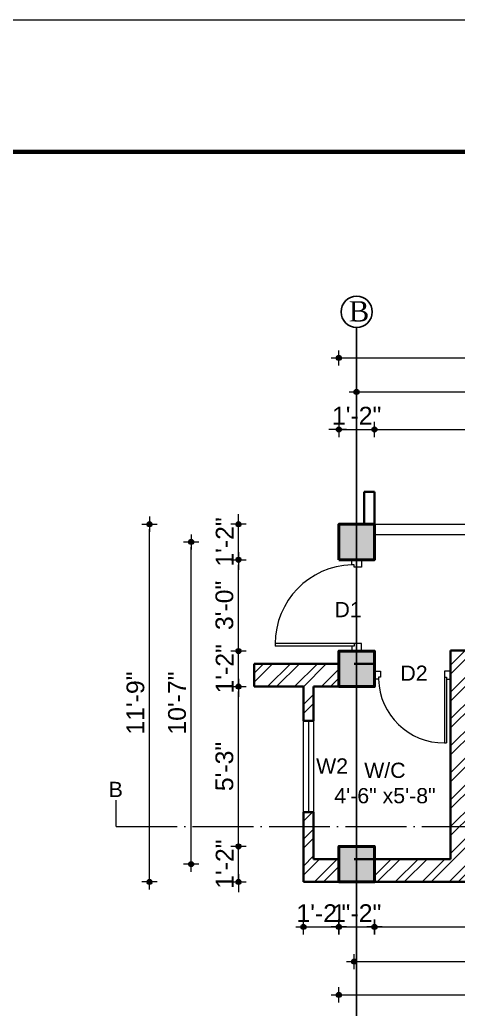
# Model space of a CAD drawing. Header units: inches. Extents: x -12073856 to 12321241, y -1226296 to 1319224.
# Drawn here: x 126667.4 to 126840.1, y 49880.2 to 50270.3 of the extents above; entities that cross this region are included whole.
import ezdxf

# ---------------------------------------------------------------- set-up
doc = ezdxf.new("R2010")
doc.units = ezdxf.units.IN
doc.header["$MEASUREMENT"] = 0
doc.header["$PDMODE"] = 35
doc.linetypes.add('ACAD_ISO04W100', pattern=[30, 24, -3, 0, -3])
for name, color, linetype, lineweight in [('1', 7, 'Continuous', 13), ('BORDER', 7, 'Continuous', 60), ('Column', 181, 'Continuous', 40), ('Hatch', 9, 'Continuous', 9), ('SECTION', 7, 'ACAD_ISO04W100', 18), ('TEXT', 255, 'Continuous', 35), ('Toilet', 7, 'Continuous', 25), ('Walls', 11, 'Continuous', 35), ('Window', 3, 'Continuous', 0), ('Windows', 151, 'Continuous', 15)]:
    doc.layers.add(name, color=color, linetype=linetype, lineweight=lineweight)
doc.styles.add('ordinary', font='times.ttf')
doc.styles.add('ramon', font='arial.ttf')
doc.styles.get("Standard").update_dxf_attribs({"font": 'arial.ttf'})
doc.dimstyles.new('S8', dxfattribs={"dimtxt": 7, "dimasz": 2, "dimexe": 6, "dimexo": 18, "dimgap": 1.9375, "dimtad": 1, "dimdec": 1, "dimzin": 3, "dimdsep": 46, "dimlunit": 4, "dimtxsty": 'ramon', "dimblk": 'dot 2', "dimcen": 0.09375, "dimse1": 1, "dimse2": 1, "dimclrd": 1, "dimclre": 1, "dimclrt": 256, "dimadec": 0, "dimazin": 0, "dimtfac": 0.75, "dimtdec": 1, "dimtix": 1, "dimtmove": 1, "dimatfit": 3, "dimldrblk": 'DOT', "dimfxl": 1, "dimtolj": 1, "dimtzin": 0, "dimlwd": 9, "dimlwe": 9, "dimarcsym": 0})
pattern_1 = [(45, (4066.87, 11377.191), (-5.30330086, 5.30330086), []), (45, (4070.406, 11377.191), (-5.30330086, 5.30330086), [])]

# ---------------------------------------------------------------- blocks, each defined once
blk = doc.blocks.new('colm')
at = {"layer": 'Hatch'}
h = blk.add_hatch(color=256, dxfattribs=at)
h.dxf.hatch_style = 1
h.paths.add_polyline_path([(66705.71, 8319.73), (66705.71, 8307.73), (66717.71, 8307.73), (66717.71, 8319.73)])
at = {"layer": 'Column'}
blk.add_lwpolyline([(66705.71, 8307.73), (66717.71, 8307.73), (66717.71, 8319.73), (66705.71, 8319.73)], close=True, dxfattribs=at)
blk = doc.blocks.new('GFFGS')
at = {"layer": 'Windows'}
for p, q in [((97915.22, 19628.63), (97915.22, 19658.74)), ((97916.19, 19658.74), (97915.22, 19658.74)), ((97916.19, 19627.65), (97916.19, 19658.77)), ((97915.22, 19628.63), (97913.27, 19628.63)), ((97913.27, 19628.63), (97913.27, 19624.73)), ((97915.22, 19627.65), (97915.22, 19628.63)), ((97916.19, 19627.65), (97915.22, 19627.65)), ((97916.19, 19624.73), (97916.19, 19627.65)), ((97946.35, 19624.73), (97946.35, 19627.65)), ((97946.35, 19627.65), (97947.32, 19627.65)), ((97947.32, 19627.65), (97947.32, 19628.63)), ((97947.32, 19628.63), (97949.27, 19628.63)), ((97949.27, 19628.63), (97949.27, 19624.73)), ((97913.27, 19624.73), (97916.19, 19624.73)), ((97949.27, 19624.73), (97946.35, 19624.73))]:
    blk.add_line(p, q, dxfattribs=at)
blk.add_arc((97916.25, 19627.66), 31.08, 1.7801, 90.1235, dxfattribs=at)
blk = doc.blocks.new('dot1')
at = {"layer": 'Hatch'}
h = blk.add_hatch(color=256, dxfattribs=at)
edge = h.paths.add_edge_path()
edge.add_arc((0, 0), 1, 0, 360)
for p, q in [((3, 0), (-3, 0)), ((0, 3), (0, -3))]:
    blk.add_line(p, q, dxfattribs=at)
blk.add_circle((0, 0), 1, dxfattribs=at)
blk = doc.blocks.new('dot 2')
at = {"layer": 'Hatch', "xscale": 0.5, "yscale": 0.5, "zscale": 0.5}
blk.add_blockref('dot1', (0, 0), dxfattribs=at)
blk = doc.blocks.new('*D2274')
at = {"layer": 'Defpoints', "color": 0, "transparency": 16777216}
for p in [(126779.09, 49940.27), (126793.09, 49940.27), (126793.09, 49912.63)]:
    blk.add_point(p, dxfattribs=at)
at = {"layer": 'Toilet', "color": 1, "lineweight": 9, "transparency": 16777216}
blk.add_line((126781.09, 49912.63), (126791.09, 49912.63), dxfattribs=at)
at = {"layer": 'Toilet', "color": 1, "lineweight": 9, "transparency": 16777216, "xscale": 2, "yscale": 2, "zscale": 2, "rotation": 180}
blk.add_blockref('dot 2', (126779.09, 49912.63), dxfattribs=at)
at = {"layer": 'Toilet', "color": 1, "lineweight": 9, "transparency": 16777216, "xscale": 2, "yscale": 2, "zscale": 2}
blk.add_blockref('dot 2', (126793.09, 49912.63), dxfattribs=at)
at = {"layer": 'Toilet', "transparency": 16777216, "insert": (126786.09, 49918.08), "char_height": 7, "attachment_point": 5, "style": 'ramon'}
blk.add_mtext('\\A1;1\'-2"', dxfattribs=at)
blk = doc.blocks.new('_Dot')
at = {"color": 0, "lineweight": -2}
blk.add_line((-0.5, 0), (-1, 0), dxfattribs=at)
at = {"color": 0, "const_width": 0.5}
blk.add_lwpolyline([(-0.25, 0, 1), (0.25, 0, 1)], format="xyb", close=True, dxfattribs=at)
blk = doc.blocks.new('*D2275')
at = {"layer": 'Defpoints', "color": 0, "transparency": 16777216}
for p in [(126793.09, 49940.27), (126807.09, 49940.27), (126807.09, 49912.63)]:
    blk.add_point(p, dxfattribs=at)
at = {"layer": 'Toilet', "color": 1, "lineweight": 9, "transparency": 16777216}
blk.add_line((126795.09, 49912.63), (126805.09, 49912.63), dxfattribs=at)
at = {"layer": 'Toilet', "color": 1, "lineweight": 9, "transparency": 16777216, "xscale": 2, "yscale": 2, "zscale": 2, "rotation": 180}
blk.add_blockref('dot 2', (126793.09, 49912.63), dxfattribs=at)
at = {"layer": 'Toilet', "color": 1, "lineweight": 9, "transparency": 16777216, "xscale": 2, "yscale": 2, "zscale": 2}
blk.add_blockref('dot 2', (126807.09, 49912.63), dxfattribs=at)
at = {"layer": 'Toilet', "transparency": 16777216, "insert": (126800.09, 49918.08), "char_height": 7, "attachment_point": 5, "style": 'ramon'}
blk.add_mtext('\\A1;1\'-2"', dxfattribs=at)
blk = doc.blocks.new('*D2271')
at = {"layer": 'Defpoints', "color": 0, "transparency": 16777216}
for p in [(126807.09, 49940.27), (126980.09, 49940.27), (126980.09, 49912.63)]:
    blk.add_point(p, dxfattribs=at)
at = {"layer": 'Toilet', "color": 1, "lineweight": 9, "transparency": 16777216}
blk.add_line((126809.09, 49912.63), (126978.09, 49912.63), dxfattribs=at)
at = {"layer": 'Toilet', "color": 1, "lineweight": 9, "transparency": 16777216, "xscale": 2, "yscale": 2, "zscale": 2, "rotation": 180}
blk.add_blockref('dot 2', (126807.09, 49912.63), dxfattribs=at)
at = {"layer": 'Toilet', "color": 1, "lineweight": 9, "transparency": 16777216, "xscale": 2, "yscale": 2, "zscale": 2}
blk.add_blockref('dot 2', (126980.09, 49912.63), dxfattribs=at)
at = {"layer": 'Toilet', "transparency": 16777216, "insert": (126893.59, 49918.14), "char_height": 7, "attachment_point": 5, "style": 'ramon'}
blk.add_mtext('\\A1;14\'-5"', dxfattribs=at)
blk = doc.blocks.new('*D2288')
at = {"layer": 'Defpoints', "color": 0, "transparency": 16777216}
for p in [(126799.09, 49930.4), (126987.09, 49930.4), (126987.09, 49898.96)]:
    blk.add_point(p, dxfattribs=at)
at = {"layer": 'Toilet', "color": 1, "lineweight": 9, "transparency": 16777216}
blk.add_line((126801.09, 49898.96), (126985.09, 49898.96), dxfattribs=at)
at = {"layer": 'Toilet', "color": 1, "lineweight": 9, "transparency": 16777216, "xscale": 2, "yscale": 2, "zscale": 2, "rotation": 180}
blk.add_blockref('dot 2', (126799.09, 49898.96), dxfattribs=at)
at = {"layer": 'Toilet', "color": 1, "lineweight": 9, "transparency": 16777216, "xscale": 2, "yscale": 2, "zscale": 2}
blk.add_blockref('dot 2', (126987.09, 49898.96), dxfattribs=at)
at = {"layer": 'Toilet', "transparency": 16777216, "insert": (126893.09, 49904.48), "char_height": 7, "attachment_point": 5, "style": 'ramon'}
blk.add_mtext('\\A1;15\'-8"', dxfattribs=at)
blk = doc.blocks.new('*D2289')
at = {"layer": 'Defpoints', "color": 0, "transparency": 16777216}
for p in [(126793.09, 49930.4), (126994.09, 49930.4), (126994.09, 49885.85)]:
    blk.add_point(p, dxfattribs=at)
at = {"layer": 'Toilet', "color": 1, "lineweight": 9, "transparency": 16777216}
blk.add_line((126795.09, 49885.85), (126992.09, 49885.85), dxfattribs=at)
at = {"layer": 'Toilet', "color": 1, "lineweight": 9, "transparency": 16777216, "xscale": 2, "yscale": 2, "zscale": 2, "rotation": 180}
blk.add_blockref('dot 2', (126793.09, 49885.85), dxfattribs=at)
at = {"layer": 'Toilet', "color": 1, "lineweight": 9, "transparency": 16777216, "xscale": 2, "yscale": 2, "zscale": 2}
blk.add_blockref('dot 2', (126994.09, 49885.85), dxfattribs=at)
at = {"layer": 'Toilet', "transparency": 16777216, "insert": (126893.59, 49891.36), "char_height": 7, "attachment_point": 5, "style": 'ramon'}
blk.add_mtext('\\A1;16\'-9"', dxfattribs=at)
blk = doc.blocks.new('*D2295')
at = {"layer": 'Defpoints', "color": 0, "transparency": 16777216}
for p in [(126753.54, 49944.4), (126793.09, 49944.4), (126793.09, 49930.4)]:
    blk.add_point(p, dxfattribs=at)
at = {"layer": 'Toilet', "color": 1, "lineweight": 9, "transparency": 16777216}
for p, q in [((126753.54, 49946.4), (126753.54, 49948.4)), ((126753.54, 49930.4), (126753.54, 49944.4)), ((126753.54, 49928.4), (126753.54, 49926.4))]:
    blk.add_line(p, q, dxfattribs=at)
at = {"layer": 'Toilet', "color": 1, "lineweight": 9, "transparency": 16777216, "xscale": 2, "yscale": 2, "zscale": 2}
for p, rotation in [((126753.54, 49944.4), 270), ((126753.54, 49930.4), 90)]:
    blk.add_blockref('dot 2', p, dxfattribs=dict(at, rotation=rotation))
at = {"layer": 'Toilet', "transparency": 16777216, "insert": (126748.08, 49937.4), "char_height": 7, "attachment_point": 5, "rotation": 90, "style": 'ramon'}
blk.add_mtext('\\A1;1\'-2"', dxfattribs=at)
blk = doc.blocks.new('*D2296')
at = {"layer": 'Defpoints', "color": 0, "transparency": 16777216}
for p in [(126753.54, 50007.4), (126793.09, 50007.4), (126793.09, 49944.4)]:
    blk.add_point(p, dxfattribs=at)
at = {"layer": 'Toilet', "color": 1, "lineweight": 9, "transparency": 16777216}
blk.add_line((126753.54, 49946.4), (126753.54, 50005.4), dxfattribs=at)
at = {"layer": 'Toilet', "color": 1, "lineweight": 9, "transparency": 16777216, "xscale": 2, "yscale": 2, "zscale": 2}
for p, rotation in [((126753.54, 50007.4), 90), ((126753.54, 49944.4), 270)]:
    blk.add_blockref('dot 2', p, dxfattribs=dict(at, rotation=rotation))
at = {"layer": 'Toilet', "transparency": 16777216, "insert": (126748.02, 49975.9), "char_height": 7, "attachment_point": 5, "rotation": 90, "style": 'ramon'}
blk.add_mtext('\\A1;5\'-3"', dxfattribs=at)
blk = doc.blocks.new('*D2297')
at = {"layer": 'Defpoints', "color": 0, "transparency": 16777216}
for p in [(126753.54, 50021.4), (126793.09, 50021.4), (126793.09, 50007.4)]:
    blk.add_point(p, dxfattribs=at)
at = {"layer": 'Toilet', "color": 1, "lineweight": 9, "transparency": 16777216}
for p, q in [((126753.54, 50023.4), (126753.54, 50025.4)), ((126753.54, 50007.4), (126753.54, 50021.4)), ((126753.54, 50005.4), (126753.54, 50003.4))]:
    blk.add_line(p, q, dxfattribs=at)
at = {"layer": 'Toilet', "color": 1, "lineweight": 9, "transparency": 16777216, "xscale": 2, "yscale": 2, "zscale": 2}
for p, rotation in [((126753.54, 50021.4), 270), ((126753.54, 50007.4), 90)]:
    blk.add_blockref('dot 2', p, dxfattribs=dict(at, rotation=rotation))
at = {"layer": 'Toilet', "transparency": 16777216, "insert": (126748.08, 50014.4), "char_height": 7, "attachment_point": 5, "rotation": 90, "style": 'ramon'}
blk.add_mtext('\\A1;1\'-2"', dxfattribs=at)
blk = doc.blocks.new('*D2298')
at = {"layer": 'Defpoints', "color": 0, "transparency": 16777216}
for p in [(126753.54, 50057.4), (126793.09, 50057.4), (126793.09, 50021.4)]:
    blk.add_point(p, dxfattribs=at)
at = {"layer": 'Toilet', "color": 1, "lineweight": 9, "transparency": 16777216}
blk.add_line((126753.54, 50023.4), (126753.54, 50055.4), dxfattribs=at)
at = {"layer": 'Toilet', "color": 1, "lineweight": 9, "transparency": 16777216, "xscale": 2, "yscale": 2, "zscale": 2}
for p, rotation in [((126753.54, 50057.4), 90), ((126753.54, 50021.4), 270)]:
    blk.add_blockref('dot 2', p, dxfattribs=dict(at, rotation=rotation))
at = {"layer": 'Toilet', "transparency": 16777216, "insert": (126748.02, 50039.4), "char_height": 7, "attachment_point": 5, "rotation": 90, "style": 'ramon'}
blk.add_mtext('\\A1;3\'-0"', dxfattribs=at)
blk = doc.blocks.new('*D2299')
at = {"layer": 'Defpoints', "color": 0, "transparency": 16777216}
for p in [(126753.54, 50071.4), (126793.09, 50071.4), (126793.09, 50057.4)]:
    blk.add_point(p, dxfattribs=at)
at = {"layer": 'Toilet', "color": 1, "lineweight": 9, "transparency": 16777216}
for p, q in [((126753.54, 50073.4), (126753.54, 50075.4)), ((126753.54, 50057.4), (126753.54, 50071.4)), ((126753.54, 50055.4), (126753.54, 50053.4))]:
    blk.add_line(p, q, dxfattribs=at)
at = {"layer": 'Toilet', "color": 1, "lineweight": 9, "transparency": 16777216, "xscale": 2, "yscale": 2, "zscale": 2}
for p, rotation in [((126753.54, 50071.4), 270), ((126753.54, 50057.4), 90)]:
    blk.add_blockref('dot 2', p, dxfattribs=dict(at, rotation=rotation))
at = {"layer": 'Toilet', "transparency": 16777216, "insert": (126748.08, 50064.4), "char_height": 7, "attachment_point": 5, "rotation": 90, "style": 'ramon'}
blk.add_mtext('\\A1;1\'-2"', dxfattribs=at)
blk = doc.blocks.new('*D2300')
at = {"layer": 'Defpoints', "color": 0, "transparency": 16777216}
for p in [(126734.87, 50064.4), (126793.09, 50064.4), (126793.09, 49937.4)]:
    blk.add_point(p, dxfattribs=at)
at = {"layer": 'Toilet', "color": 1, "lineweight": 9, "transparency": 16777216}
blk.add_line((126734.87, 49939.4), (126734.87, 50062.4), dxfattribs=at)
at = {"layer": 'Toilet', "color": 1, "lineweight": 9, "transparency": 16777216, "xscale": 2, "yscale": 2, "zscale": 2}
for p, rotation in [((126734.87, 50064.4), 90), ((126734.87, 49937.4), 270)]:
    blk.add_blockref('dot 2', p, dxfattribs=dict(at, rotation=rotation))
at = {"layer": 'Toilet', "transparency": 16777216, "insert": (126729.36, 50000.9), "char_height": 7, "attachment_point": 5, "rotation": 90, "style": 'ramon'}
blk.add_mtext('\\A1;10\'-7"', dxfattribs=at)
blk = doc.blocks.new('*D2301')
at = {"layer": 'Defpoints', "color": 0, "transparency": 16777216}
for p in [(126718.49, 50071.4), (126793.09, 50071.4), (126793.09, 49930.4)]:
    blk.add_point(p, dxfattribs=at)
at = {"layer": 'Toilet', "color": 1, "lineweight": 9, "transparency": 16777216}
blk.add_line((126718.49, 49932.4), (126718.49, 50069.4), dxfattribs=at)
at = {"layer": 'Toilet', "color": 1, "lineweight": 9, "transparency": 16777216, "xscale": 2, "yscale": 2, "zscale": 2}
for p, rotation in [((126718.49, 50071.4), 90), ((126718.49, 49930.4), 270)]:
    blk.add_blockref('dot 2', p, dxfattribs=dict(at, rotation=rotation))
at = {"layer": 'Toilet', "transparency": 16777216, "insert": (126712.98, 50000.9), "char_height": 7, "attachment_point": 5, "rotation": 90, "style": 'ramon'}
blk.add_mtext('\\A1;11\'-9"', dxfattribs=at)
blk = doc.blocks.new('*D2302')
at = {"layer": 'Defpoints', "color": 0, "transparency": 16777216}
for p in [(126807.09, 50108.73), (126793.09, 50071.4), (126807.09, 50071.4)]:
    blk.add_point(p, dxfattribs=at)
at = {"layer": 'Toilet', "color": 1, "lineweight": 9, "transparency": 16777216}
for p, q in [((126791.09, 50108.73), (126789.09, 50108.73)), ((126793.09, 50108.73), (126807.09, 50108.73)), ((126809.09, 50108.73), (126811.09, 50108.73))]:
    blk.add_line(p, q, dxfattribs=at)
at = {"layer": 'Toilet', "color": 1, "lineweight": 9, "transparency": 16777216, "xscale": 2, "yscale": 2, "zscale": 2}
blk.add_blockref('dot 2', (126793.09, 50108.73), dxfattribs=at)
at = {"layer": 'Toilet', "color": 1, "lineweight": 9, "transparency": 16777216, "xscale": 2, "yscale": 2, "zscale": 2, "rotation": 180}
blk.add_blockref('dot 2', (126807.09, 50108.73), dxfattribs=at)
at = {"layer": 'Toilet', "transparency": 16777216, "insert": (126800.09, 50114.19), "char_height": 7, "attachment_point": 5, "style": 'ramon'}
blk.add_mtext('\\A1;1\'-2"', dxfattribs=at)
blk = doc.blocks.new('*D2303')
at = {"layer": 'Defpoints', "color": 0, "transparency": 16777216}
for p in [(126980.09, 50108.73), (126807.09, 50071.4), (126980.09, 50071.4)]:
    blk.add_point(p, dxfattribs=at)
at = {"layer": 'Toilet', "color": 1, "lineweight": 9, "transparency": 16777216}
blk.add_line((126809.09, 50108.73), (126978.09, 50108.73), dxfattribs=at)
at = {"layer": 'Toilet', "color": 1, "lineweight": 9, "transparency": 16777216, "xscale": 2, "yscale": 2, "zscale": 2, "rotation": 180}
blk.add_blockref('dot 2', (126807.09, 50108.73), dxfattribs=at)
at = {"layer": 'Toilet', "color": 1, "lineweight": 9, "transparency": 16777216, "xscale": 2, "yscale": 2, "zscale": 2}
blk.add_blockref('dot 2', (126980.09, 50108.73), dxfattribs=at)
at = {"layer": 'Toilet', "transparency": 16777216, "insert": (126893.59, 50114.25), "char_height": 7, "attachment_point": 5, "style": 'ramon'}
blk.add_mtext('\\A1;14\'-5"', dxfattribs=at)
blk = doc.blocks.new('*D2305')
at = {"layer": 'Defpoints', "color": 0, "transparency": 16777216}
for p in [(126987.09, 50123.56), (126800.09, 50071.4), (126987.09, 50071.4)]:
    blk.add_point(p, dxfattribs=at)
at = {"layer": 'Toilet', "color": 1, "lineweight": 9, "transparency": 16777216}
blk.add_line((126802.09, 50123.56), (126985.09, 50123.56), dxfattribs=at)
at = {"layer": 'Toilet', "color": 1, "lineweight": 9, "transparency": 16777216, "xscale": 2, "yscale": 2, "zscale": 2, "rotation": 180}
blk.add_blockref('dot 2', (126800.09, 50123.56), dxfattribs=at)
at = {"layer": 'Toilet', "color": 1, "lineweight": 9, "transparency": 16777216, "xscale": 2, "yscale": 2, "zscale": 2}
blk.add_blockref('dot 2', (126987.09, 50123.56), dxfattribs=at)
at = {"layer": 'Toilet', "transparency": 16777216, "insert": (126893.59, 50129.07), "char_height": 7, "attachment_point": 5, "style": 'ramon'}
blk.add_mtext('\\A1;15\'-7"', dxfattribs=at)
blk = doc.blocks.new('*D2306')
at = {"layer": 'Defpoints', "color": 0, "transparency": 16777216}
for p in [(126994.09, 50136.93), (126793.09, 50071.4), (126994.09, 50071.4)]:
    blk.add_point(p, dxfattribs=at)
at = {"layer": 'Toilet', "color": 1, "lineweight": 9, "transparency": 16777216}
blk.add_line((126795.09, 50136.93), (126992.09, 50136.93), dxfattribs=at)
at = {"layer": 'Toilet', "color": 1, "lineweight": 9, "transparency": 16777216, "xscale": 2, "yscale": 2, "zscale": 2, "rotation": 180}
blk.add_blockref('dot 2', (126793.09, 50136.93), dxfattribs=at)
at = {"layer": 'Toilet', "color": 1, "lineweight": 9, "transparency": 16777216, "xscale": 2, "yscale": 2, "zscale": 2}
blk.add_blockref('dot 2', (126994.09, 50136.93), dxfattribs=at)
at = {"layer": 'Toilet', "transparency": 16777216, "insert": (126893.59, 50142.44), "char_height": 7, "attachment_point": 5, "style": 'ramon'}
blk.add_mtext('\\A1;16\'-9"', dxfattribs=at)

msp = doc.modelspace()

# ---------------------------------------------------------------- hatches: boundary and pattern name
at = {"layer": 'Hatch'}
h = msp.add_hatch(dxfattribs=at)
h.set_pattern_fill('ANSI32', color=256, scale=20)
h.set_pattern_definition(pattern_1)
h.paths.add_polyline_path([(126846.09, 49939.4), (126846.09, 50021.64), (126837.09, 50021.64), (126837.09, 49939.4), (126807.09, 49939.4), (126807.09, 49930.4), (126980.09, 49930.4), (126980.09, 49939.4)])
h = msp.add_hatch(dxfattribs=at)
h.set_pattern_fill('ANSI32', color=256, scale=20)
h.set_pattern_definition(pattern_1)
h.paths.add_polyline_path([(126779.09, 50007.4), (126779.09, 49993.9), (126783.09, 49993.9), (126783.09, 50007.4), (126793.09, 50007.4), (126793.09, 50016.4), (126759.68, 50016.4), (126759.68, 50007.4)])
h = msp.add_hatch(dxfattribs=at)
h.set_pattern_fill('ANSI32', color=256, scale=20)
h.set_pattern_definition(pattern_1)
h.paths.add_polyline_path([(126783.09, 49939.4), (126783.09, 49957.9), (126779.09, 49957.9), (126779.09, 49930.4), (126793.09, 49930.4), (126793.09, 49939.4)])

# ---------------------------------------------------------------- linework, layer by layer
msp.add_line((126800.09, 50148.96), (126800.09, 49877.58))
at = {"layer": 'BORDER'}
msp.add_lwpolyline([(127480.18, 50218.25), (127480.18, 48127.4), (124417.35, 48127.4), (124417.35, 50218.25)], close=True, dxfattribs=at)
at = {"layer": 'SECTION'}
for q in [(126705.39, 49962.59), (127071.58, 49952.2)]:
    msp.add_line((126705.39, 49952.2), q, dxfattribs=at)
at = {"layer": 'Toilet'}
msp.add_circle((126800.09, 50155.11), 6.15, dxfattribs=at)
at = {"layer": 'Walls'}
for p, q in [((126803.09, 50084.14), (126803.09, 50071.4)), ((126807.09, 50084.14), (126803.09, 50084.14)), ((126807.09, 50084.14), (126807.09, 50071.4)), ((126837.09, 50021.64), (126837.09, 49939.4)), ((126846.09, 50021.64), (126837.09, 50021.64)), ((126793.09, 50016.4), (126759.68, 50016.4)), ((126759.68, 50016.4), (126759.68, 50007.4)), ((126807.09, 50016.4), (126799.09, 50016.4)), ((126807.09, 50016.4), (126807.09, 50007.4)), ((126759.68, 50007.4), (126779.09, 50007.4)), ((126779.09, 50007.4), (126779.09, 49993.9)), ((126783.09, 50007.4), (126783.09, 49993.9)), ((126793.09, 50007.4), (126783.09, 50007.4)), ((126799.09, 50007.4), (126807.09, 50007.4)), ((126783.09, 49993.9), (126779.09, 49993.9)), ((126779.09, 49957.9), (126779.09, 49930.4)), ((126783.09, 49957.9), (126779.09, 49957.9)), ((126783.09, 49957.9), (126783.09, 49939.4)), ((126793.09, 49939.4), (126783.09, 49939.4)), ((126837.09, 49939.4), (126799.09, 49939.4)), ((126793.09, 49930.4), (126779.09, 49930.4)), ((126980.09, 49930.4), (126799.09, 49930.4))]:
    msp.add_line(p, q, dxfattribs=at)
at = {"layer": 'Window'}
msp.add_lwpolyline([(127532.18, 50270.25), (127532.18, 48075.4), (124365.35, 48075.4), (124365.35, 50270.25)], close=True, dxfattribs=at)
at = {"layer": 'Windows'}
for p, q in [((126807.09, 50071.4), (126940.09, 50071.4)), ((126807.09, 50067.4), (126940.09, 50067.4)), ((126779.09, 49957.9), (126779.09, 49993.9)), ((126781.09, 49993.9), (126781.09, 49957.9)), ((126783.09, 49993.9), (126783.09, 49957.9))]:
    msp.add_line(p, q, dxfattribs=at)

# ---------------------------------------------------------------- block references
at = {"layer": 'Column', "xscale": 1.166666666667879, "yscale": 1.166666666667879, "zscale": 1.166666666667879}
for p in [(48969.77, 40365.05), (48969.77, 40315.05), (48969.77, 40238.05)]:
    msp.add_blockref('colm', p, dxfattribs=at)
at = {"layer": 'Windows', "rotation": 90}
msp.add_blockref('GFFGS', (146426.77, -47891.87), dxfattribs=at)
at = {"layer": 'Windows', "xscale": 0.8333333333339397, "yscale": 0.8333333333339397, "zscale": 0.8333333333339397, "rotation": 180}
msp.add_blockref('GFFGS', (208431.48, 66367.46), dxfattribs=at)

# ---------------------------------------------------------------- texts
at = {"layer": '1', "insert": (126797, 50159.32), "char_height": 8, "width": 20.1234, "attachment_point": 1, "style": 'ordinary'}
msp.add_mtext('B', dxfattribs=at)
at = {"layer": 'TEXT', "char_height": 6}
for s, width, insert, attachment_point in [('\\pi5.0988;D1', 18.7269, (126786.26, 50040.75), 1), ('\\pi4.55037;D2', 18.7269, (126812.77, 50015.68), 1), ('\\pi3.34914;W2', 18.7269, (126780.77, 49979.1), 1), ('\\pi34.18972;W/C\\P\\pi22.41891;4\'-6" x5\'-8"', 84.2389, (126768.88, 49961.31), 7), ('B', 18.7269, (126708.01, 49969.85), 3)]:
    msp.add_mtext_dynamic_manual_height_columns(s, width=width, gutter_width=1, heights=[0], dxfattribs=dict(at, insert=insert, attachment_point=attachment_point))

# ---------------------------------------------------------------- dimensions: what is measured, and where the dimension line sits
at = {"layer": 'Toilet'}
for base, p1, p2, picture, middle in [((126994.09, 50136.93), (126793.09, 50071.4), (126994.09, 50071.4), '*D2306', (126893.59, 50142.44)), ((126987.09, 50123.56), (126800.09, 50071.4), (126987.09, 50071.4), '*D2305', (126893.59, 50129.07)), ((126807.09, 50108.73), (126793.09, 50071.4), (126807.09, 50071.4), '*D2302', (126800.09, 50114.19)), ((126980.09, 50108.73), (126807.09, 50071.4), (126980.09, 50071.4), '*D2303', (126893.59, 50114.25)), ((126980.09, 49912.63), (126807.09, 49940.27), (126980.09, 49940.27), '*D2271', (126893.59, 49918.14)), ((126994.09, 49885.85), (126793.09, 49930.4), (126994.09, 49930.4), '*D2289', (126893.59, 49891.36)), ((126987.09, 49898.96), (126799.09, 49930.4), (126987.09, 49930.4), '*D2288', (126893.09, 49904.48))]:
    dim = msp.add_linear_dim(base=base, p1=p1, p2=p2, dimstyle='S8', override={"dimfxl": 2, "dimfxlon": 1, "dimarcsym": 1}, dxfattribs=at)
    dim.commit()
    dim.dimension.update_dxf_attribs({"geometry": picture, "text_midpoint": middle})
for base, p1, p2, picture, middle in [((126718.49, 50071.4), (126793.09, 49930.4), (126793.09, 50071.4), '*D2301', (126712.98, 50000.9)), ((126753.54, 50071.4), (126793.09, 50057.4), (126793.09, 50071.4), '*D2299', (126748.08, 50064.4)), ((126734.87, 50064.4), (126793.09, 49937.4), (126793.09, 50064.4), '*D2300', (126729.36, 50000.9)), ((126753.54, 50057.4), (126793.09, 50021.4), (126793.09, 50057.4), '*D2298', (126748.02, 50039.4)), ((126753.54, 50021.4), (126793.09, 50007.4), (126793.09, 50021.4), '*D2297', (126748.08, 50014.4)), ((126753.54, 50007.4), (126793.09, 49944.4), (126793.09, 50007.4), '*D2296', (126748.02, 49975.9)), ((126753.54, 49944.4), (126793.09, 49930.4), (126793.09, 49944.4), '*D2295', (126748.08, 49937.4))]:
    dim = msp.add_linear_dim(base=base, p1=p1, p2=p2, angle=90, dimstyle='S8', override={"dimfxl": 2, "dimfxlon": 1, "dimarcsym": 1}, dxfattribs=at)
    dim.commit()
    dim.dimension.update_dxf_attribs({"geometry": picture, "text_midpoint": middle})
for base, p1, p2, picture, middle in [((126793.09, 49912.63), (126779.09, 49940.27), (126793.09, 49940.27), '*D2274', (126786.09, 49912.63)), ((126807.09, 49912.63), (126793.09, 49940.27), (126807.09, 49940.27), '*D2275', (126800.09, 49912.63))]:
    dim = msp.add_linear_dim(base=base, p1=p1, p2=p2, dimstyle='S8', override={"dimfxl": 2, "dimfxlon": 1, "dimarcsym": 1}, dxfattribs=at)
    dim.commit()
    dim.dimension.update_dxf_attribs({"geometry": picture, "text_midpoint": middle, "dimtype": 160})

doc.saveas('drawing.dxf')
